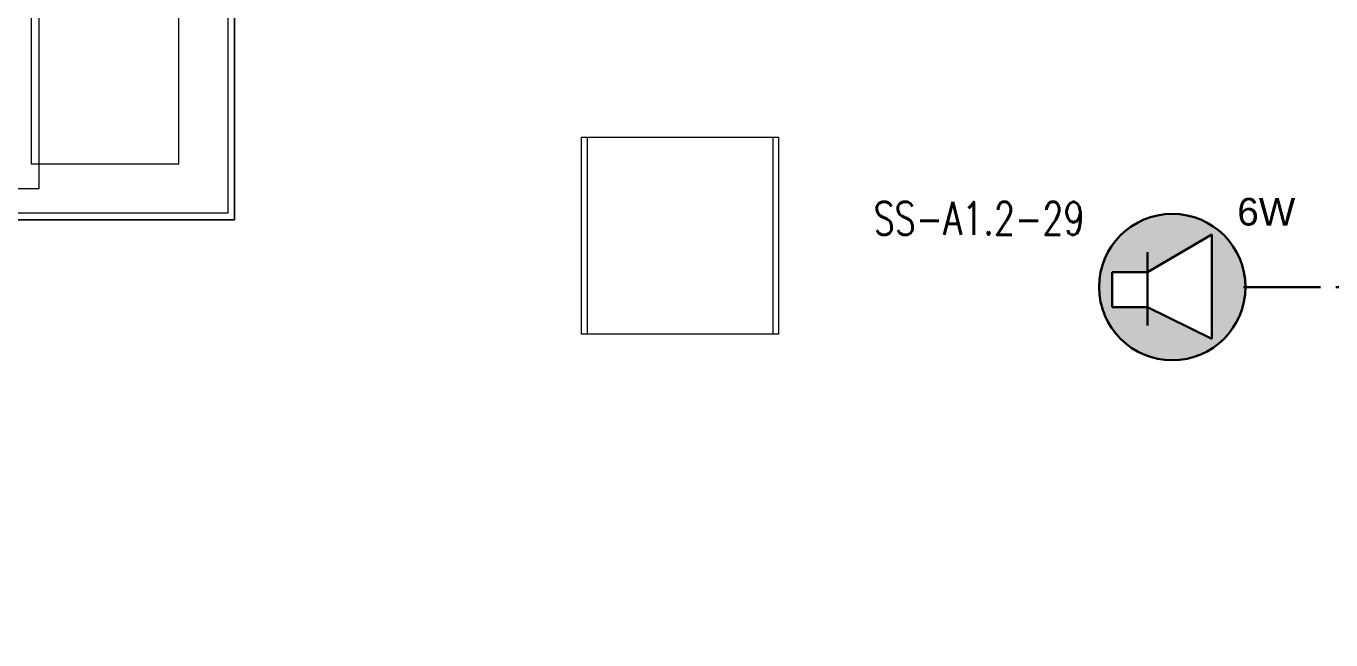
# Model space of a CAD drawing. Extents: x -1299 to 23780, y -3010 to 8106.
# Drawn here: x 20101 to 20498.5, y 2480 to 2667 of the extents above; entities that cross this region are included whole.
import ezdxf

# ---------------------------------------------------------------- set-up
doc = ezdxf.new("R2010")
doc.units = 0
doc.header["$LTSCALE"] = 25
doc.header["$MEASUREMENT"] = 0
doc.linetypes.add('PHANTOM2', pattern=[1.25, 0.625, -0.125, 0.125, -0.125, 0.125, -0.125])
doc.layers.get('0').update_dxf_attribs({"color": 9, "lineweight": 9})
for name, color, linetype, lineweight in [('00', 9, 'Continuous', 9), ('05', 9, 'Continuous', 9), ('14', 9, 'Continuous', 9), ('35', 9, 'Continuous', 9), ('40B', 9, 'Continuous', 9), ('E-KABLO', 7, 'Continuous', 30), ('E-YAZI', 7, 'Continuous', 30), ('Seslendirme', 7, 'Continuous', 30)]:
    doc.layers.add(name, color=color, linetype=linetype, lineweight=lineweight)
doc.styles.add('Arial', font='arial.ttf', dxfattribs={"height": 2.5})
doc.styles.add('ILGAZ', font='txttw.shx')

# ---------------------------------------------------------------- blocks, each defined once
blk = doc.blocks.new('p-audi-lounge_sehpa1')
for points in [[(0, 60), (60, 60), (60, 0), (0, 0)], [(1.76, 60), (58.24, 60), (58.24, 0), (1.76, 0)]]:
    blk.add_lwpolyline(points, close=True)
blk = doc.blocks.new('ÇATI KATI PLANI')
at = {"layer": '00'}
for points in [[(20017.5, 2610), (20017.5, 2610), (20017.5, 2610), (20017.5, 2625), (20037.5, 2625), (20037.5, 2805), (19797.5, 2805), (19797.5, 2825), (20245, 2825), (20245, 2805), (20162.5, 2805), (20162.5, 2610), (20017.5, 2610)], [(20102.5, 2625), (20147.5, 2625), (20147.5, 2805), (20102.5, 2805)]]:
    blk.add_lwpolyline(points, close=True, dxfattribs=at)
at = {"layer": '14'}
blk.add_lwpolyline([(20015.5, 2625), (20015.5, 2608), (20164.5, 2608), (20164.5, 2803), (20247, 2803), (20247, 2820.02)], dxfattribs=at)
at = {"layer": '40B'}
blk.add_lwpolyline([(19790, 2617.5), (20097.5, 2617.5), (20105, 2617.5), (20105, 2825), (21877.5, 2825), (21877.5, 2365), (19797.5, 2365), (19790, 2365), (19790, 2617.5)], close=True, dxfattribs=at)
blk = doc.blocks.new('ep_pc')
at = {"layer": 'Seslendirme'}
h = blk.add_hatch(color=3, dxfattribs=at)
h.paths.add_polyline_path([(-42.32, 0, 1), (42.32, 0, 1)])
h.paths.add_polyline_path([(22.84, 30.36), (22.84, -29.95), (-14.38, -11.65), (-34.74, -11.65), (-34.74, 8.64), (-14.38, 8.64)], flags=16)
at = {"layer": 'Seslendirme', "color": 3}
for p, q in [((-14.38, 8.64), (22.84, 30.36)), ((22.84, 30.36, 1200), (22.84, -29.95, 1200)), ((-14.38, 20.19), (-14.38, -22.15)), ((-34.74, 8.64), (-14.38, 8.64)), ((-34.74, -11.65), (-34.74, 8.64)), ((-14.38, -11.65), (-34.74, -11.65)), ((22.84, -29.95), (-14.38, -11.65))]:
    blk.add_line(p, q, dxfattribs=at)
blk.add_circle((0, 0), 42.32, dxfattribs=at)
at = {"color": 3, "insert": (37.6, 51.57), "char_height": 16, "attachment_point": 1, "style": 'Arial'}
blk.add_mtext_dynamic_manual_height_columns('6W', width=27.142, gutter_width=12.5, heights=[0], dxfattribs=at)

msp = doc.modelspace()

# ---------------------------------------------------------------- linework, layer by layer
at = {"layer": '35'}
msp.add_lwpolyline([(21815.5, 2803), (20189.5, 2803), (20189.5, 2712), (20164.5, 2712), (20164.5, 2608), (20015.5, 2608), (20015.5, 2627), (19909.65, 2627), (19909.65, 2608), (19799.5, 2608), (19799.5, 2580), (19799.5, 2576.5), (19785.5, 2570.2), (19782.5, 2570.2), (19782.5, 2489.8), (19785.44, 2489.8), (19799.5, 2483.5), (19799.5, 2371), (21815.5, 2371)], dxfattribs=at)
at = {"layer": 'E-KABLO', "color": 5, "linetype": 'PHANTOM2', "ltscale": 1.5}
msp.add_line((21339.09, 2587.5), (20471.22, 2587.5), dxfattribs=at)

# ---------------------------------------------------------------- block references
msp.add_blockref('ÇATI KATI PLANI', (0, 0))
at = {"xscale": 0.5269084435782805, "yscale": 0.5269084435782805, "zscale": 0.5269084435782805}
msp.add_blockref('ep_pc', (20450.17, 2587.5), dxfattribs=at)
at = {"layer": '05'}
msp.add_blockref('p-audi-lounge_sehpa1', (20270.25, 2573.17), dxfattribs=at)

# ---------------------------------------------------------------- texts
at = {"layer": 'E-YAZI', "color": 3, "style": 'ILGAZ', "width": 0.75}
msp.add_text('SS-A1.2-29', height=10, dxfattribs=at).set_placement((20359.18, 2603.44))

doc.saveas('drawing.dxf')
